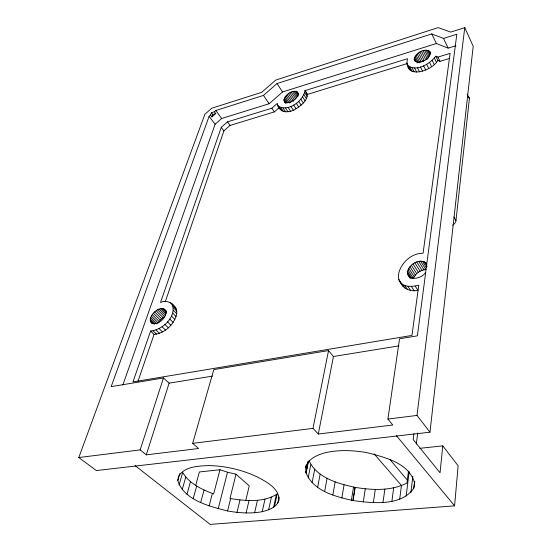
<?xml version="1.0" encoding="UTF-8"?>
<svg xmlns="http://www.w3.org/2000/svg" width="552" height="552" viewBox="0 0 552 552"><rect width="100%" height="100%" fill="white"/><g stroke="black" fill="none" stroke-linecap="round" stroke-linejoin="round"><path stroke-width="0.83" d="M435.804 56.194L437.922 57.097L450.108 53.351L423.08 253.258C399.365 252.857 384.164 293.422 418.754 285.246L411.971 335.416L132.977 381.894L150.606 331.055L154.07 334.395C164.855 333.367 174.453 324.279 176.73 313.777C177.772 305.635 167.918 298.556 160.501 302.53L221.255 127.34L227.438 121.875L271.86 108.206L277.332 103.341C278.167 113.174 289.676 113.615 296.038 108.73C301.454 105.363 311.673 97.345 305.035 90.625L407.466 58.684C403.346 80.212 431.616 71.567 437.881 60.43L435.804 56.194C429.898 63.997 415.732 72.788 407.169 64.708M150.606 331.055C162.585 329.937 177.461 316.344 171.858 303.786M425.323 272.729C421.666 278.884 407.231 281.692 407.569 271.715C409.073 264.063 420.072 257.674 426.544 263.38M430.008 51.75C431.429 58.664 418.188 66.185 414.152 59.699C414.573 53.082 426.834 46.064 430.712 53.171M150.254 320.381C149.737 313.55 162.302 303.4 166.021 311.832C166.69 318.732 153.829 329.006 150.254 320.381L154.298 324.341M135.081 465.584L210.16 524.4L454.586 505.846L458.139 465.791L442.773 445.864L419.879 448.321M442.773 445.864L440.041 472.774L413.172 439.537L413.897 433.679M452.64 225.188A6.258 4.085 -30 0 0 455.98 220.593L469.372 98.739A5.651 3.208 -28.5 0 0 468.544 96.841M429.987 432.195L473.195 46.278L464.777 27.641L450.722 32.119L438.219 27.6L275.758 80.061L261.634 92.35L211.844 108.206L204.902 114.216L78.805 457.532L96.352 470.552L429.987 432.195L417.001 415.435L464.777 27.641M308.188 461.748L306.022 472.657C313.06 491.094 335.657 496.648 353.066 500.567C372.207 503.134 401.283 506.632 413.793 488.168L414.607 481.323M413.793 488.168L414.842 481.744M416.353 444.056L417.691 432.996M410.895 492.481L412.855 476.279M408.459 471.16L406.976 483.034C391.099 491.183 372.31 490.204 355.191 487.375C338.059 483.614 316.744 477.984 309.003 460.471M406.127 496.165L409.177 471.58M399.703 499.098L401.428 485.663M391.899 501.202L393.679 487.837M383.005 502.41L384.861 489.106M318.311 434.024L333.436 356.502L328.543 350.568L213.817 369.605L192.662 443.359L312.984 428.38L318.311 434.024L392.803 425.012L387.911 419.058L399.531 338.79L417.395 335.83L456.835 34.224L443.525 38.433L431.747 33.927L277.007 83.559L263.483 95.406L215.791 110.503L214.376 111.732L211.416 112.67L210.553 115.071L209.132 116.306L111.166 386.635L163.475 377.954L169.119 383.157L212.458 376.126M373.345 502.699L375.291 489.451M278.18 106.163C288.337 112.097 303.048 101.23 305.035 90.625M363.257 502.078L365.286 488.865M177.792 480.633L178.448 476.473C184.534 466.364 198.161 466.074 208.663 465.577C225.602 465.922 242.459 469.842 257.75 477.169C266.678 481.972 278.808 488.147 279.098 499.719C277.276 507.295 268.852 509.944 262.214 511.683C250.753 513.843 238.982 513.001 227.576 510.966C209.788 506.35 184.106 500.436 177.792 480.633L179.855 473.499M351.382 500.298L353.528 487.112M352.88 500.519L355.005 487.333M353.066 500.567L355.191 487.375M341.826 498.042L344.055 484.87M283.956 100.085C284.597 94.654 295.265 87.333 298.28 93.736C297.728 99.208 286.861 106.605 283.956 100.085L285.777 102.831M332.815 495.054L335.14 481.875M324.673 491.432L327.088 478.225M317.676 487.292L320.167 474.051M312.094 482.765L314.661 469.476M308.154 478.011L310.776 464.66M306.022 472.657L308.044 461.41M306.043 473.188L308.375 461.451M312.984 428.38L328.543 350.568M305.877 472.319L305.704 467.406L306.208 464.874M277.642 503.486L279.008 497.097M274.427 506.695L277.166 493.999C263.401 502.72 246.006 501.002 230.653 498.573L229.991 498.421L236.014 474.223L227.521 472.215L219.993 469.745L199.41 471.953L195.76 485.16M273.668 507.095L276.414 494.413M268.631 509.8L271.405 497.186M262.214 511.683L265.022 499.132M254.61 512.76L257.473 500.264M246.102 512.987L249.028 500.54M245.716 500.747L249.242 485.884L236.014 474.223M236.987 512.387L239.989 499.967M227.576 510.966L230.653 498.573M218.178 508.792L227.521 472.215M219.993 469.745L213.665 493.936C201.942 489.5 189.253 483.773 182.705 472.471L179.069 485.084M209.118 505.922L212.368 493.522M200.7 502.451L204.04 490.038M193.228 498.497L196.657 486.043M186.976 494.185L190.481 481.689M182.188 489.658L185.762 477.114M78.805 457.532L140.16 449.894L146.287 454.841L169.119 383.157M140.16 449.894L163.475 377.954M138.041 381.121L154.07 334.395M165.234 301.847L223.898 130.872L230.053 125.421L274.372 111.897L279.215 107.585M122.848 384.979L215.101 124.248L221.69 118.487L269.155 103.735L282.555 91.963L436.39 43.504L448.134 48.121L455.911 45.706M210.553 115.071L211.913 116.886L212.775 114.485L215.728 113.56L214.376 111.732M305.704 467.406C308.03 458.608 317.441 454.91 325.369 452.695C339.128 449.604 353.418 450.246 367.218 452.702C384.668 457.235 409.722 463.183 414.649 483.366M420.631 261.144L425.944 269.59C420.603 269.942 415.449 273.399 413.434 278.401L407.997 270.045M157.665 309.817L164.489 316.662L160.259 320.05L158.245 322.941L151.351 316.144M211.913 116.886L215.728 113.56M427.345 59.181L425.778 59.768L421.521 51.301M307.45 94.413L407.141 63.577M437.881 60.43L439.999 61.341L449.714 58.374M333.436 356.502L398.93 345.876M387.911 419.058L417.001 415.435M146.287 454.841L198.575 448.514L192.662 443.359M400.152 281.975C403.063 288.931 410.895 292.042 417.981 290.324L415.283 286.198M172.217 305.353L175.184 307.209M153.056 330.814L156.513 334.167M156.002 329.972L159.452 333.332M159.045 328.585L162.481 331.952M150.489 321.54L152.8 323.803M151.013 322.499L152.173 323.631M150.696 317.628L157.03 323.858M150.33 319.056L154.94 323.582M162.053 326.708L165.476 330.089M152.262 314.661L159.142 321.464M164.903 324.424L168.319 327.812M153.394 313.232L160.259 320.05M154.705 311.921L161.557 318.745M167.491 321.816L170.892 325.211M156.147 310.762L162.985 317.6M169.712 318.987L173.1 322.396M159.197 309.106L165.448 315.385M162.095 308.506L166.635 313.081M160.694 308.665L165.807 313.812M171.472 316.061L174.846 319.47M164.406 309.058L166.676 311.349M163.351 308.637L166.186 311.5M172.714 313.143L176.067 316.558M173.376 310.355L176.73 313.777M172.942 305.587L176.274 309.01M173.452 307.809L176.792 311.231M170.264 302.468L173.59 305.884M374.056 453.792L401.67 485.76M389.684 459.257L407.507 480.295M396.364 435.604L454.586 505.846M209.132 116.306L215.101 124.248M211.416 112.67L212.775 114.485M221.255 127.34L223.898 130.872M215.791 110.503L221.69 118.487M227.438 121.875L230.053 125.421M263.483 95.406L269.155 103.735M271.86 108.206L274.372 111.897M279.381 107.233L281.886 110.952M277.477 104.749L279.974 108.454M283.107 108.164L285.605 111.897M281.044 107.909L283.549 111.635M285.487 107.985L287.978 111.725M402.18 283.997L404.92 288.089M398.806 279.491L401.546 283.583M404.809 285.487L407.548 289.586M284.128 99.084L286.861 103.203M407.956 286.371L410.681 290.476M284.059 100.968L285.425 103.024M284.432 101.692L285.343 103.065M288.089 107.378L290.58 111.124M285.253 96.883L289.338 103.065M290.821 106.357L293.305 110.11M284.57 98.001L287.751 102.81M286.164 95.765L290.69 102.637M411.488 286.612L414.207 290.731M277.007 83.559L282.555 91.963M287.261 94.696L291.78 101.568M293.567 104.97L296.038 108.73M289.848 92.84L294.347 99.733M407.521 273.309L410.702 278.173M296.217 103.265L298.687 107.033M407.859 274.772L410.136 278.249M288.51 93.709L293.464 101.278M291.242 92.136L295.734 99.029M407.569 271.715L412.109 278.67M293.961 91.28L297.542 96.814M292.629 91.604L296.665 97.821M298.673 101.313L301.13 105.094M296.251 91.28L298.487 94.744M300.833 99.194L303.276 102.976M295.182 91.17L298.315 96.013M408.791 268.369L414.214 276.731M297.128 91.611L298.466 93.688M409.915 266.747L415.325 275.124M411.33 265.243L416.719 273.626M302.606 96.986L305.049 100.775M412.986 263.904L418.354 272.302M303.931 94.785L306.36 98.573M414.807 262.793L420.162 271.204M305.049 90.735L307.464 94.523M304.759 92.674L307.181 96.462M416.739 261.938L422.08 270.363M418.706 261.386L424.026 269.818M424.074 261.648L427.158 266.588M422.446 261.234L426.42 267.575M425.461 262.373L426.779 264.491M453.916 216.908L455.98 220.593M401.884 284.204L402.891 286.067M409.908 67.165L412.075 71.311M406.651 62.976L407.728 65.039M408.266 66.123L410.433 70.263M412.04 67.786L414.2 71.939M414.566 67.965L416.726 72.126M417.409 67.682L419.554 71.857M414.186 58.671L415.759 61.734M414.152 59.699L414.938 61.224M415.152 56.387L418.285 62.514M420.445 66.951L422.584 71.139M414.524 57.553L417.271 62.914M416.049 55.214L419.955 62.873M418.506 53.02L422.784 61.458L424.233 60.534L419.975 52.081M423.556 65.798L425.689 69.994M417.181 54.075L421.079 61.741M426.627 64.273L428.745 68.476M429.532 62.431L431.636 66.64M423.101 50.708L426.958 58.408M426.109 50.163L429.187 56.338M424.654 50.322L428.504 58.036M427.421 50.232L429.884 55.186M432.147 60.34L434.245 64.563M434.376 58.091L436.459 62.321M429.408 51.039L430.815 53.882M428.538 50.529L430.291 54.075M437.922 57.097L439.999 61.341M431.747 33.927L436.39 43.504M467.178 94.15L469.372 98.739M443.525 38.433L448.134 48.121M408.984 67.682L409.329 68.841"/></g></svg>
